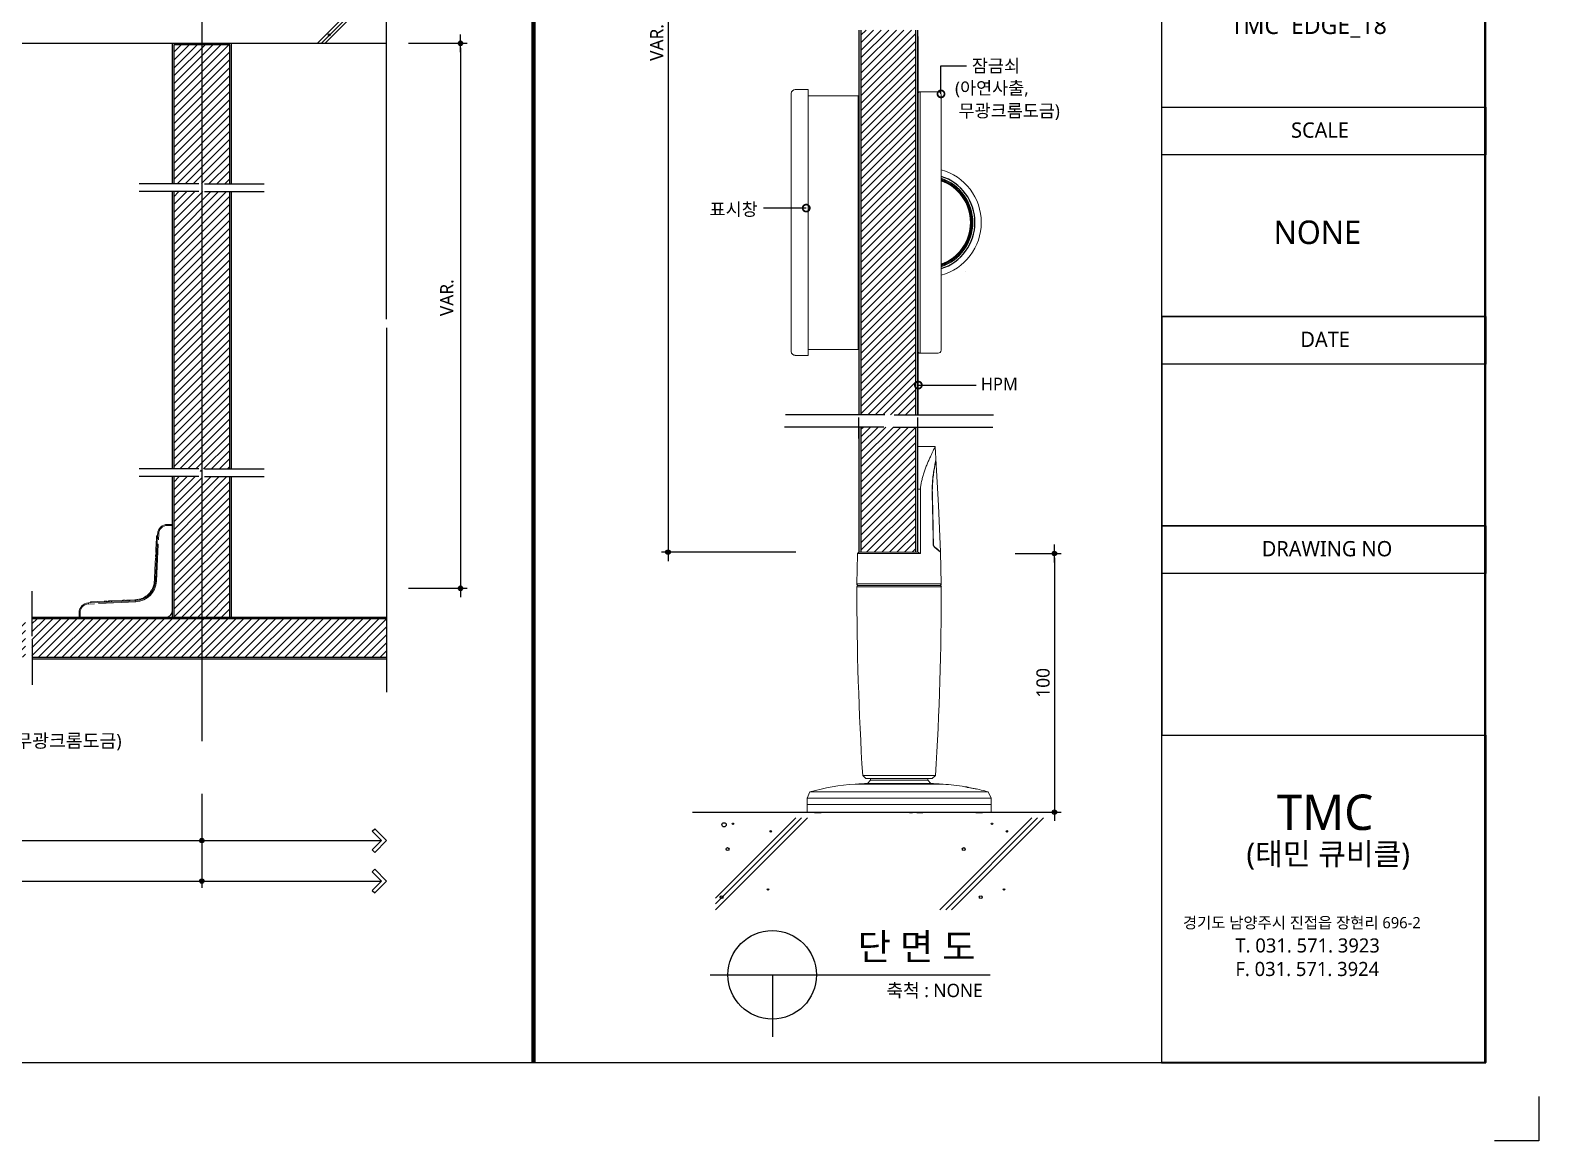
# Model space of a CAD drawing. Extents: x -256 to 8104, y -176 to 5714.
# Drawn here: x 4694 to 8104, y -176 to 2333 of the extents above; entities that cross this region are included whole.
import ezdxf
from ezdxf.enums import TextEntityAlignment as Align

# ---------------------------------------------------------------- set-up
doc = ezdxf.new("R2010")
doc.units = 0
doc.header["$LTSCALE"] = 30
doc.linetypes.add('CEN', pattern=[62, 60, -1, 0, -1])
doc.layers.get('0').update_dxf_attribs({"linetype": 'CONTINUOUS'})
doc.layers.get('DEFPOINTS').update_dxf_attribs({"linetype": 'CONTINUOUS'})
for name, color, linetype in [('C', 2, 'CONTINUOUS'), ('curior-0Line', 252, 'CONTINUOUS'), ('DIM', 7, 'CONTINUOUS'), ('FIN', 5, 'CONTINUOUS'), ('HAT', 8, 'CONTINUOUS'), ('TIT', 3, 'CONTINUOUS'), ('경첩', 4, 'CONTINUOUS'), ('문자', 3, 'CONTINUOUS'), ('잠금쇠(회전형)', 4, 'CONTINUOUS'), ('중심선', 1, 'CEN'), ('치수', 1, 'CONTINUOUS'), ('판넬', 2, 'CONTINUOUS'), ('해치', 8, 'CONTINUOUS')]:
    doc.layers.add(name, color=color, linetype=linetype)
doc.styles.add('돋움', font='malgun.ttf')
doc.dimstyles.new('10', dxfattribs={"dimscale": 10, "dimtxt": 3, "dimasz": 1, "dimexe": 1.5, "dimexo": 2, "dimgap": 1, "dimtad": 1, "dimdec": 0, "dimlunit": 6, "dimtxsty": '돋움', "dimblk": 'DIMDOT', "dimcen": -1, "dimdle": 1.5, "dimclrt": 3, "dimazin": 3, "dimtfac": 1, "dimtdec": 0, "dimtix": 1, "dimtmove": 2, "dimatfit": 3, "dimldrblk": 'DIMDOT', "dimarcsym": 0})
pattern_1 = [(45, (167208.742, 5400.545), (-8.55643, 8.55643), [])]
pattern_2 = [(45, (166401.203, 5288.966), (-8.980256, 8.980256), [])]

# ---------------------------------------------------------------- blocks, each defined once
blk = doc.blocks.new('DIMDOT')
at = {"linetype": 'Continuous'}
blk.add_line((-2, 0), (2, 0), dxfattribs=at)
for radius in [0.5, 0.25]:
    blk.add_circle((0, 0), radius, dxfattribs=at)
blk = doc.blocks.new('*D493')
at = {"layer": 'DEFPOINTS', "color": 0}
for p in [(181171, 8893.6), (180862.2, 6590.3), (181171, 6590.3)]:
    blk.add_point(p, dxfattribs=at)
at = {"layer": 'DIM', "color": 0, "lineweight": -2, "ltscale": 10}
for p, q in [((181151, 8893.6), (180847.2, 8893.6)), ((180862.2, 8883.6), (180862.2, 6600.3)), ((181151, 6590.3), (180847.2, 6590.3))]:
    blk.add_line(p, q, dxfattribs=at)
at = {"layer": 'DIM', "color": 0, "lineweight": -2, "xscale": 10, "yscale": 10, "zscale": 10}
for p, rotation in [((180862.2, 8893.6), 90), ((180862.2, 6590.3), 270)]:
    blk.add_blockref('DIMDOT', p, dxfattribs=dict(at, rotation=rotation))
at = {"layer": 'DIM', "color": 3, "insert": (180837, 7742), "char_height": 30, "attachment_point": 5, "rotation": 90, "style": '돋움'}
blk.add_mtext('VAR.', dxfattribs=at)
blk = doc.blocks.new('A$C13EB2441')
for p, q in [((0.84, 7.37), (0.84, 14.11)), ((0.84, 6.74), (0.84, 0))]:
    blk.add_line(p, q)
blk = doc.blocks.new('_DOTSMALL')
at = {"color": 0, "linetype": 'ByBlock', "const_width": 0.5}
blk.add_lwpolyline([(-0.0625, 0, 1), (0.0625, 0, 1)], format="xyb", close=True, dxfattribs=at)
blk = doc.blocks.new('A$C63EC304E')
at = {"layer": '치수', "color": 1, "xscale": 2.5, "yscale": 2.5, "zscale": 2.5, "rotation": 234.3098741996962}
blk.add_blockref('_DOTSMALL', (0.31, 0.31), dxfattribs=at)
blk = doc.blocks.new('A$C2BC9653E')
at = {"layer": '치수', "xscale": 0.3333333333333333, "yscale": 0.3333333333333333, "zscale": 0.3333333333333333}
blk.add_blockref('A$C63EC304E', (0, 0), dxfattribs=at)
blk = doc.blocks.new('A$C7FC71301')
at = {"layer": '치수', "rotation": 180}
blk.add_blockref('A$C2BC9653E', (0.208, 0.208), dxfattribs=at)
blk = doc.blocks.new('A$C4A20372B')
at = {"layer": '치수'}
blk.add_blockref('A$C7FC71301', (0, 0), dxfattribs=at)
blk = doc.blocks.new('A$C566469F5')
at = {"layer": '치수'}
blk.add_blockref('A$C4A20372B', (0, 0), dxfattribs=at)
blk = doc.blocks.new('A$C7E317CD4')
at = {"layer": '해치', "xscale": 2, "yscale": 2, "zscale": 2}
blk.add_blockref('A$C566469F5', (0, 0), dxfattribs=at)
blk = doc.blocks.new('A$C601D7F27')
at = {"layer": '치수'}
blk.add_blockref('A$C7E317CD4', (0, 0), dxfattribs=at)
blk = doc.blocks.new('A$C38802C08')
at = {"layer": '치수'}
blk.add_blockref('A$C601D7F27', (0, 0), dxfattribs=at)
blk = doc.blocks.new('*D494')
at = {"layer": 'DEFPOINTS', "color": 0}
for p in [(181626.7, 6587.4), (181635.8, 6003.1), (181735.6, 6003.1)]:
    blk.add_point(p, dxfattribs=at)
at = {"layer": 'DIM', "color": 0, "lineweight": -2, "ltscale": 10}
for p, q in [((181646.7, 6587.4), (181750.6, 6587.4)), ((181735.6, 6577.4), (181735.6, 6013.1)), ((181655.8, 6003.1), (181750.6, 6003.1))]:
    blk.add_line(p, q, dxfattribs=at)
at = {"layer": 'DIM', "color": 0, "lineweight": -2, "xscale": 10, "yscale": 10, "zscale": 10}
for p, rotation in [((181735.6, 6587.4), 90), ((181735.6, 6003.1), 270)]:
    blk.add_blockref('DIMDOT', p, dxfattribs=dict(at, rotation=rotation))
at = {"layer": 'DIM', "color": 3, "insert": (181710, 6295.2), "char_height": 30, "attachment_point": 5, "rotation": 90, "style": '돋움'}
blk.add_mtext('100', dxfattribs=at)
blk = doc.blocks.new('*D499')
at = {"layer": 'DEFPOINTS', "color": 0}
for p in [(175054.6, 6064.5), (179808.5, 6064.5), (179808.5, 5847.3)]:
    blk.add_point(p, dxfattribs=at)
at = {"layer": 'DIM', "color": 0, "lineweight": -2, "ltscale": 10}
for p, q in [((175054.6, 6044.5), (175054.6, 5832.3)), ((179808.5, 6044.5), (179808.5, 5832.3)), ((175064.6, 5847.3), (179798.5, 5847.3))]:
    blk.add_line(p, q, dxfattribs=at)
at = {"layer": 'DIM', "color": 0, "lineweight": -2, "xscale": 10, "yscale": 10, "zscale": 10, "rotation": 180}
blk.add_blockref('DIMDOT', (175054.6, 5847.3), dxfattribs=at)
at = {"layer": 'DIM', "color": 0, "lineweight": -2, "xscale": 10, "yscale": 10, "zscale": 10}
blk.add_blockref('DIMDOT', (179808.5, 5847.3), dxfattribs=at)
at = {"layer": 'DIM', "color": 3, "insert": (177431.6, 5877), "char_height": 30, "attachment_point": 5, "style": '돋움'}
blk.add_mtext('설계치수', dxfattribs=at)
blk = doc.blocks.new('*D500')
at = {"layer": 'DEFPOINTS', "color": 0}
for p in [(178657.7, 6064.5), (179808.5, 6064.5), (179808.5, 5938.8)]:
    blk.add_point(p, dxfattribs=at)
at = {"layer": 'DIM', "color": 0, "lineweight": -2, "ltscale": 10}
for p, q in [((178657.7, 6044.5), (178657.7, 5923.8)), ((179808.5, 6044.5), (179808.5, 5923.8)), ((178667.7, 5938.8), (179798.5, 5938.8))]:
    blk.add_line(p, q, dxfattribs=at)
at = {"layer": 'DIM', "color": 0, "lineweight": -2, "xscale": 10, "yscale": 10, "zscale": 10, "rotation": 180}
blk.add_blockref('DIMDOT', (178657.7, 5938.8), dxfattribs=at)
at = {"layer": 'DIM', "color": 0, "lineweight": -2, "xscale": 10, "yscale": 10, "zscale": 10}
blk.add_blockref('DIMDOT', (179808.5, 5938.8), dxfattribs=at)
at = {"layer": 'DIM', "color": 3, "insert": (179233.1, 5968.4), "char_height": 30, "attachment_point": 5, "style": '돋움'}
blk.add_mtext('설계치수', dxfattribs=at)
blk = doc.blocks.new('*D502')
at = {"layer": 'DEFPOINTS', "color": 0}
for p in [(180255.3, 7740.1), (180255.3, 6508.8), (180393.2, 6508.8)]:
    blk.add_point(p, dxfattribs=at)
at = {"layer": 'DIM', "color": 0, "lineweight": -2, "ltscale": 10}
for p, q in [((180275.3, 7740.1), (180408.2, 7740.1)), ((180393.2, 7730.1), (180393.2, 6518.8)), ((180275.3, 6508.8), (180408.2, 6508.8))]:
    blk.add_line(p, q, dxfattribs=at)
at = {"layer": 'DIM', "color": 0, "lineweight": -2, "xscale": 10, "yscale": 10, "zscale": 10}
for p, rotation in [((180393.2, 7740.1), 90), ((180393.2, 6508.8), 270)]:
    blk.add_blockref('DIMDOT', p, dxfattribs=dict(at, rotation=rotation))
at = {"layer": 'DIM', "color": 3, "insert": (180362.4, 7165.4), "char_height": 30, "attachment_point": 5, "rotation": 90, "style": '돋움'}
blk.add_mtext('VAR.', dxfattribs=at)
blk = doc.blocks.new('A$C06B31977')
for p, q in [((1.26, 11.06), (1.26, 21.17)), ((1.26, 10.11), (1.26, 0))]:
    blk.add_line(p, q)
blk = doc.blocks.new('EDGE_18', base_point=(174726.3, 5436.3))
at = {"layer": 'HAT'}
h = blk.add_hatch(dxfattribs=at)
h.set_pattern_fill('ANSI31', color=256, scale=3.811219, style=0)
h.set_pattern_definition(pattern_1)
h.paths.add_polyline_path([(181360.4, 7334.8), (181298.4, 7334.8), (181298.4, 6900.8), (181360.4, 6900.8), (181360.4, 7005.1, -0.567825), (181360.4, 7008.5)])
h.paths.add_polyline_path([(181422.3, 7334.8), (181360.4, 7334.8), (181360.4, 7008.5, -0.582142), (181363.4, 7006.8), (181422.3, 7006.8)])
edge = h.paths.add_edge_path()
edge.add_line((181422.3, 7006.8), (181363.4, 7006.8))
edge.add_arc((181361.4, 7006.8), 1.99, -54.3099, 0, ccw=False)
edge.add_arc((181361.4, 7006.8), 1.99, 239.178, 305.6901, ccw=False)
edge.add_line((181360.4, 7005.1), (181360.4, 6900.8))
edge.add_line((181360.4, 6900.8), (181414.4, 6900.8))
edge.add_spline(control_points=[(181414.4, 6900.8), (181417.5, 6909.1), (181420.3, 6916.6), (181422.3, 6920.2)], knot_values=[0.152076, 0.152076, 0.152076, 0.152076, 0.673721, 0.673721, 0.673721, 0.673721], degree=3, periodic=0)
edge.add_line((181422.3, 6920.2), (181422.3, 7006.8))
h.paths.add_polyline_path([(181360.4, 7769.8), (181298.4, 7769.8), (181298.4, 7334.8), (181360.4, 7334.8)])
edge = h.paths.add_edge_path()
edge.add_line((181422.3, 7769.8), (181412.5, 7769.8))
edge.add_spline(control_points=[(181409.8, 7762.3), (181410.7, 7764.8), (181411.6, 7767.3), (181412.5, 7769.8)], knot_values=[0, 0, 0, 0, 0.152076, 0.152076, 0.152076, 0.152076], degree=3, periodic=0)
edge.add_line((181412.5, 7769.8), (181360.4, 7769.8))
edge.add_line((181360.4, 7769.8), (181360.4, 7334.8))
edge.add_line((181360.4, 7334.8), (181422.3, 7334.8))
edge.add_line((181422.3, 7334.8), (181422.3, 7769.8))
at = {"layer": 'HAT', "transparency": 33554687}
h = blk.add_hatch(dxfattribs=at)
h.set_pattern_fill('ANSI31', color=256, scale=3.811219, style=0)
h.set_pattern_definition(pattern_1)
h.paths.add_polyline_path([(181350.3, 6873.1), (181298.4, 6873.1), (181298.4, 6590.3), (181360.4, 6590.3), (181360.4, 6873.1)])
h.paths.add_polyline_path([(181422.3, 6873.1), (181371.5, 6873.1), (181360.4, 6873.1), (181360.4, 6590.3), (181422.3, 6590.3)])
at = {"layer": '해치'}
h = blk.add_hatch(dxfattribs=at)
h.set_pattern_fill('ANSI31', color=256, scale=4, style=0)
h.set_pattern_definition([(45, (-96501.877, -50707.645), (-8.9802561, 8.9802561), [])])
edge = h.paths.add_edge_path()
edge.add_line((179808.5, 7736.8), (179746.1, 7736.8))
edge.add_line((179746.1, 7736.8), (179745.2, 7735.9))
edge.add_line((179745.2, 7735.9), (179745.2, 7635.5))
edge.add_line((179745.2, 7635.5), (179788.1, 7635.5))
edge.add_line((179788.1, 7635.5), (179788.1, 7594))
edge.add_line((179788.1, 7594), (179745.2, 7594))
edge.add_line((179745.2, 7594), (179745.2, 7422.3))
edge.add_line((179745.2, 7422.3), (179801.8, 7422.3))
edge.add_spline(control_points=[(179801.8, 7422.3), (179804.5, 7429.9), (179810.6, 7445.3), (179806.7, 7414.3), (179808.2, 7411.9), (179808.5, 7411.8)], knot_values=[0.456227, 0.456227, 0.456227, 0.456227, 2.847595, 6.178025, 6.737145, 6.737145, 6.737145, 6.737145], degree=3, periodic=0)
edge.add_spline(control_points=[(179808.2, 7412), (179808.3, 7415.1), (179808.3, 7417.8), (179807.8, 7418.1), (179807.7, 7418.2)], knot_values=[0.891967, 0.891967, 0.891967, 0.891967, 1.280656, 1.337888, 1.337888, 1.337888, 1.337888], degree=3, periodic=0)
edge.add_line((179808.5, 7411.8), (179808.5, 7736.8))
edge = h.paths.add_edge_path()
edge.add_line((179871.9, 7736.8), (179808.5, 7736.8))
edge.add_line((179808.5, 7736.8), (179808.5, 7411.8))
edge.add_spline(control_points=[(179808.5, 7411.8), (179809.7, 7411.6), (179811.9, 7415.9), (179814.6, 7422.3)], knot_values=[6.737145, 6.737145, 6.737145, 6.737145, 8.913909, 8.913909, 8.913909, 8.913909], degree=3, periodic=0)
edge.add_spline(control_points=[(179814.6, 7422.3), (179816.6, 7427.1), (179818.9, 7433), (179821.3, 7439)], knot_values=[8.913909, 8.913909, 8.913909, 8.913909, 10.573873, 10.573873, 10.573873, 10.573873], degree=3, periodic=0)
edge.add_line((179814.6, 7422.3), (179871.9, 7422.3))
edge.add_line((179871.9, 7422.3), (179871.9, 7594))
edge.add_line((179871.9, 7594), (179829, 7594))
edge.add_line((179829, 7594), (179829, 7635.5))
edge.add_line((179829, 7635.5), (179871.9, 7635.5))
edge.add_line((179871.9, 7635.5), (179871.9, 7736.8))
h.paths.add_polyline_path([(179871.9, 7635.5), (179829, 7635.5), (179829, 7594), (179871.9, 7594)], flags=16)
h.paths.add_polyline_path([(179788.1, 7635.5), (179745.2, 7635.5), (179745.2, 7594), (179788.1, 7594)], flags=16)
h = blk.add_hatch(dxfattribs=at)
h.set_pattern_fill('ANSI31', color=256, scale=4, style=0)
h.set_pattern_definition([(45, (179808.527, 7091.804), (-8.98026, 8.98026), [])])
h.paths.add_polyline_path([(179871.9, 7405.1), (179745.2, 7405.1), (179745.2, 6778.5), (179871.9, 6778.5)])
at = {"layer": '해치', "transparency": 33554687}
h = blk.add_hatch(dxfattribs=at)
h.set_pattern_fill('ANSI31', color=256, scale=4)
h.set_pattern_definition(pattern_2)
edge = h.paths.add_edge_path()
edge.add_spline(control_points=[(179808.5, 6750.9), (179808.2, 6751), (179807.2, 6752.7), (179808, 6762.6), (179808.2, 6768.2)], knot_values=[1.337888, 1.337888, 1.337888, 1.337888, 1.524261, 2.245715, 2.245715, 2.245715, 2.245715], degree=3, periodic=0)
edge.add_spline(control_points=[(179808.5, 6768), (179808.2, 6768.1), (179806.7, 6770.5), (179810.6, 6801.4), (179804.5, 6786.1), (179801.8, 6778.5)], knot_values=[0.152076, 0.152076, 0.152076, 0.152076, 0.338449, 1.448592, 2.245715, 2.245715, 2.245715, 2.245715], degree=3, periodic=0)
edge.add_spline(control_points=[(179808.2, 6768.2), (179808.3, 6771.3), (179808.3, 6774), (179807.8, 6774.3), (179807.7, 6774.4)], knot_values=[0.891967, 0.891967, 0.891967, 0.891967, 1.280656, 1.337888, 1.337888, 1.337888, 1.337888], degree=3, periodic=0)
edge.add_spline(control_points=[(179807.7, 6774.4), (179806.7, 6774.5), (179804.3, 6768.4), (179801.8, 6761.3)], knot_values=[0.152076, 0.152076, 0.152076, 0.152076, 0.891967, 0.891967, 0.891967, 0.891967], degree=3, periodic=0)
edge.add_spline(control_points=[(179800.2, 6756.9), (179800.7, 6758.4), (179801.2, 6759.9), (179801.8, 6761.3)], knot_values=[0, 0, 0, 0, 0.152076, 0.152076, 0.152076, 0.152076], degree=3, periodic=0)
edge.add_line((179801.8, 6761.3), (179745.2, 6761.3))
edge.add_line((179745.2, 6761.3), (179745.2, 6588.9))
edge.add_line((179745.2, 6588.9), (179789.9, 6588.9))
edge.add_line((179789.9, 6588.9), (179789.9, 6547.4))
edge.add_line((179789.9, 6547.4), (179745.2, 6547.4))
edge.add_line((179745.2, 6547.4), (179745.2, 6443.1))
edge.add_line((179745.2, 6443.1), (179808.5, 6443.1))
edge.add_line((179808.5, 6443.1), (179808.5, 6750.8))
h.paths.add_polyline_path([(179871.9, 6588.9), (179827.1, 6588.9), (179827.1, 6547.4), (179871.9, 6547.4)])
h.paths.add_polyline_path([(179789.9, 6588.9), (179745.2, 6588.9), (179745.2, 6547.4), (179789.9, 6547.4)], flags=16)
h = blk.add_hatch(dxfattribs=at)
h.set_pattern_fill('ANSI31', color=256, scale=4)
h.set_pattern_definition(pattern_2)
h.paths.add_polyline_path([(179871.9, 6700.4), (179808.5, 6700.4), (179808.5, 6443.1), (179871.9, 6443.1), (179871.9, 6547.4), (179827.1, 6547.4), (179827.1, 6588.9), (179871.9, 6588.9)])
edge = h.paths.add_edge_path()
edge.add_line((179871.9, 6761.3), (179814.6, 6761.3))
edge.add_spline(control_points=[(179814.6, 6761.3), (179811.9, 6755), (179809.7, 6750.7), (179808.5, 6750.9)], knot_values=[2.245715, 2.245715, 2.245715, 2.245715, 2.971303, 2.971303, 2.971303, 2.971303], degree=3, periodic=0)
edge.add_line((179808.5, 6750.9), (179808.5, 6700.4))
edge.add_line((179808.5, 6700.4), (179871.9, 6700.4))
edge.add_line((179871.9, 6700.4), (179871.9, 6761.3))
h = blk.add_hatch(dxfattribs=at)
h.set_pattern_fill('ANSI31', color=256, scale=4, style=0)
h.set_pattern_definition(pattern_2)
h.paths.add_polyline_path([(179424.6, 6391.5), (179424.6, 6401), (179424.6, 6439.8), (179808.5, 6439.8), (179808.5, 6353.1), (179424.6, 6353.1)])
edge = h.paths.add_edge_path()
edge.add_line((179410, 6391.5), (179410, 6401))
edge.add_line((179410, 6401), (179410, 6439.8))
edge.add_line((179410, 6439.8), (178777.5, 6439.8))
edge.add_line((178777.5, 6439.8), (178777.5, 6398.5))
edge.add_arc((178777.5, 6396.4), 2.08, -35.6901, 90, ccw=False)
edge.add_arc((178777.5, 6396.4), 2.08, 270, 324.3099, ccw=False)
edge.add_line((178777.5, 6394.4), (178777.5, 6353.1))
edge.add_line((178777.5, 6353.1), (179410, 6353.1))
edge.add_line((179410, 6353.1), (179410, 6391.5))
h.paths.add_polyline_path([(178652.7, 6439.8), (178652.7, 6353.1), (178777.5, 6353.1), (178777.5, 6394.4, -0.610943), (178775.8, 6397.7, -0.241509), (178777.5, 6398.5), (178777.5, 6439.8)])
h.paths.add_polyline_path([(180226.2, 6439.8), (179808.5, 6439.8), (179808.5, 6353.1), (180226.2, 6353.1)])
for p, q in [((180226.2, 7116.5), (180226.2, 7893.3)), ((175054.6, 7740.1), (180226.2, 7740.1)), ((179801.9, 7422.3), (179667.1, 7422.3)), ((179814.6, 7422.3), (179949.4, 7422.3)), ((180226.2, 7097.5), (180226.2, 6274.2)), ((179801.9, 6778.5), (179667.1, 6778.5)), ((179814.6, 6778.5), (179949.4, 6778.5)), ((180917.4, 6003.1), (181750.5, 6003.1))]:
    blk.add_line(p, q)
at = {"color": 2}
for p, q in [((182830.4, 5360.6), (182830.4, 5260.6)), ((182830.4, 5360.6), (182830.4, 5260.6)), ((182830.4, 5360.6), (182830.4, 5260.6)), ((182830.4, 5260.6), (182730.4, 5260.6)), ((182830.4, 5260.6), (182730.4, 5260.6)), ((182830.4, 5260.6), (182730.4, 5260.6))]:
    blk.add_line(p, q, dxfattribs=at)
for points in [[(174725.6, 10974.7), (181977.9, 10974.7), (181977.9, 5436.4), (174725.6, 5436.4)], [(174725.6, 10974.7), (181977.9, 10974.7), (181977.9, 5436.4), (174725.6, 5436.4)], [(174725.6, 10974.7), (182707.5, 10974.7), (182707.5, 5436.4), (174725.6, 5436.4)]]:
    blk.add_lwpolyline(points, close=True, dxfattribs=at)
at = {"color": 8, "const_width": 10}
blk.add_lwpolyline([(180558.3, 5436.4), (180558.3, 10974.7)], dxfattribs=at)
at = {"layer": 'C'}
for p, q in [((181298.4, 7769.8), (181298.4, 6900.8)), ((181422.3, 6900.8), (181422.3, 7769.8)), ((181298.4, 6873.1), (181298.4, 6590.3)), ((181422.3, 6590.3), (181422.3, 6873.1)), ((180226.2, 6439.8), (179424.6, 6439.8)), ((179424.6, 6353.1), (180226.2, 6353.1))]:
    blk.add_line(p, q, dxfattribs=at)
at = {"layer": 'curior-0Line'}
blk.add_line((181977.9, 10974.7), (181977.9, 5437.2), dxfattribs=at)
for points in [[(182710.4, 10974.7), (181977.9, 10974.7), (181977.9, 5436.4), (182710.4, 5436.4)], [(181978.3, 7595.6), (182710.4, 7595.6), (182710.4, 7487.9), (181978.3, 7487.9)], [(181978.3, 6649.8), (182710.4, 6649.8), (182710.4, 7122.7), (181978.3, 7122.7)], [(181978.3, 7122.7), (182710.4, 7122.7), (182710.4, 7015), (181978.3, 7015)], [(181978.3, 6176.9), (182710.4, 6176.9), (182710.4, 6649.8), (181978.3, 6649.8)], [(181978.3, 6649.8), (182710.4, 6649.8), (182710.4, 6542.1), (181978.3, 6542.1)], [(182710.4, 5437.2), (181978.6, 5437.2), (181978.6, 6176.9), (182710.4, 6176.9)]]:
    blk.add_lwpolyline(points, close=True, dxfattribs=at)
at = {"layer": 'DIM', "ltscale": 10}
for p, q in [((179808.5, 5938.8), (180214.8, 5938.8)), ((180193.7, 5959.8), (180199.5, 5965.5)), ((180214.8, 5938.8), (180193.7, 5959.8)), ((180214.8, 5938.8), (180193.7, 5917.7)), ((180226.2, 5938.8), (180199.5, 5965.5)), ((180226.2, 5938.8), (180199.5, 5912)), ((180193.7, 5917.7), (180199.5, 5912)), ((180193.7, 5868.4), (180199.5, 5874.1)), ((180214.8, 5847.3), (180193.7, 5868.4)), ((180226.2, 5847.3), (180199.5, 5874.1)), ((179808.5, 5847.3), (180214.8, 5847.3)), ((180214.8, 5847.3), (180193.7, 5826.2)), ((180226.2, 5847.3), (180199.5, 5820.5)), ((180193.7, 5826.2), (180199.5, 5820.5))]:
    blk.add_line(p, q, dxfattribs=at)
at = {"layer": 'FIN', "color": 4, "linetype": 'Continuous', "lineweight": 15}
for p, q in [((181466.3, 6829.1), (181427.1, 6829.1)), ((181427.1, 6829.1), (181427.1, 6733)), ((181467.8, 6801.7), (181466.3, 6829)), ((181293.7, 6590.3), (181290.6, 6587.4)), ((181293.7, 6590.3), (181427.1, 6590.3)), ((181479.8, 6518.8), (181478.1, 6590.4)), ((181292.3, 6515.3), (181476.6, 6515.3)), ((181302.2, 6086), (181309.4, 6078.8)), ((181459.5, 6078.8), (181309.4, 6078.8)), ((181319.7, 6075.7), (181312.8, 6067.8)), ((181319.7, 6078.8), (181319.7, 6075.7)), ((181319.7, 6075.7), (181449.2, 6075.7)), ((181449.2, 6075.7), (181449.2, 6078.8)), ((181456.1, 6067.8), (181449.2, 6075.7)), ((181459.5, 6078.8), (181466.7, 6086)), ((181182.9, 6048.9), (181176.4, 6034.8)), ((181456.1, 6067.8), (181312.8, 6067.8)), ((181592.5, 6034.8), (181586, 6048.9)), ((181176.4, 6034.8), (181176.4, 6020.1)), ((181176.4, 6020.1), (181176.4, 6003.1)), ((181176.4, 6003.1), (181592.5, 6003.1)), ((181592.5, 6020.1), (181592.5, 6034.8)), ((181592.5, 6003.1), (181592.5, 6020.1))]:
    blk.add_line(p, q, dxfattribs=at)
at = {"layer": 'FIN', "linetype": 'Continuous', "lineweight": 15}
for p, q in [((181432.7, 6733), (181427.1, 6733)), ((181459.1, 6730.3), (181459.5, 6730.3)), ((181459.9, 6696.3), (181460.4, 6696.3)), ((181461.3, 6628.1), (181461.8, 6628.1)), ((181433.2, 6587.4), (181290.6, 6587.4)), ((181461.5, 6608.2), (181462.1, 6608.2)), ((181461.7, 6608), (181462.1, 6608)), ((181464.5, 6602.5), (181463.8, 6602.5)), ((181477.4, 6591), (181478.1, 6591)), ((181289, 6518.8), (181479.9, 6518.8)), ((181480, 6511.9), (181288.9, 6511.9)), ((181302.2, 6086), (181466.7, 6086)), ((181182.9, 6048.9), (181586, 6048.9)), ((181484, 6066.3), (181284.9, 6066.3)), ((181287.4, 6066.6), (181481.5, 6066.6)), ((181592.5, 6034.8), (181176.4, 6034.8)), ((181592.5, 6020.1), (181176.4, 6020.1)), ((181176.4, 6020.1), (181592.5, 6020.1)), ((181193.4, 6001.7), (181193.4, 6003.1)), ((181193.5, 6001.7), (181193.4, 6001.7)), ((181193.5, 6001.7), (181193.5, 6003.1)), ((181207.9, 6001.7), (181193.5, 6001.7)), ((181207.9, 6001.7), (181207.9, 6003.1)), ((181208, 6001.7), (181207.9, 6001.7)), ((181208, 6001.7), (181208, 6003.1)), ((181408.3, 6001.7), (181408.3, 6003.1)), ((181415.1, 6001.7), (181408.3, 6001.7)), ((181415.1, 6001.7), (181415.1, 6003.1)), ((181424.6, 6001.7), (181424.6, 6003.1)), ((181424.8, 6001.7), (181424.8, 6003.1)), ((181425, 6001.7), (181425, 6003.1)), ((181425.7, 6001.7), (181425.7, 6003.1)), ((181428.6, 6001.7), (181425.7, 6001.7)), ((181428.6, 6001.7), (181428.6, 6003.1)), ((181429.7, 6001.7), (181428.6, 6001.7)), ((181429.7, 6001.7), (181429.7, 6003.1)), ((181430.6, 6001.7), (181429.7, 6001.7)), ((181430.6, 6001.7), (181430.6, 6003.1)), ((181431, 6001.7), (181430.6, 6001.7)), ((181431, 6001.7), (181431, 6003.1)), ((181431.3, 6001.7), (181431, 6001.7)), ((181431.4, 6001.7), (181431.4, 6003.1)), ((181433.4, 6001.7), (181433.4, 6003.1)), ((181436, 6001.7), (181436, 6003.1)), ((181436.1, 6001.7), (181436.1, 6003.1)), ((181437, 6001.7), (181436.1, 6001.7)), ((181437, 6001.7), (181437, 6003.1)), ((181437.4, 6001.7), (181437, 6001.7)), ((181437.4, 6001.7), (181437.4, 6003.1)), ((181438.4, 6001.7), (181437.4, 6001.7)), ((181438.4, 6001.7), (181438.4, 6003.1)), ((181558.2, 6001.7), (181558.2, 6003.1)), ((181560.5, 6001.7), (181560.5, 6003.1)), ((181565.7, 6001.7), (181565.7, 6003.1)), ((181570.9, 6001.7), (181570.9, 6003.1)), ((181573.2, 6001.7), (181573.2, 6003.1))]:
    blk.add_line(p, q, dxfattribs=at)
at = {"layer": 'FIN', "color": 4, "linetype": 'Continuous', "lineweight": 15, "flags": 128}
for points in [[(181478.2, 6591.1), (181473.8, 6696), (181467.9, 6801)], [(181290.6, 6587.4), (181290.5, 6585), (181289, 6518.8)]]:
    blk.add_lwpolyline(points, dxfattribs=at)
at = {"layer": 'FIN', "color": 4, "linetype": 'Continuous', "lineweight": 15}
for centre, radius, start, end in [((181292.3, 6511.9), 3.41, 90, 179.3579), ((181292.4, 6518.7), 3.41, 179.2415, 270), ((181476.5, 6518.7), 3.41, 270, 0.7585), ((181476.6, 6511.9), 3.41, 0.6421, 90), ((188046.2, 6508.6), 6757.2, 179.97182, 183.58587), ((175009.5, 6499.5), 6470.4, 356.33536, 0.10965), ((181319.7, 5556), 511.5, 93.8991, 105.5006), ((181287.6, 6064.5), 2.05, 94.7479, 116.6788), ((181319.7, 5678.5), 389.3, 91.0115, 94.7479), ((181449.2, 5678.5), 389.3, 85.2521, 88.9885), ((181481.3, 6064.5), 2.05, 63.3212, 85.2521), ((181449.2, 5556), 511.5, 80.5831, 86.1009), ((181449.2, 5556), 511.5, 74.4994, 78.127)]:
    blk.add_arc(centre, radius, start, end, dxfattribs=at)
at = {"layer": 'FIN', "linetype": 'Continuous', "lineweight": 15}
for points, knots in [([(181432.7, 6733), (181433, 6736.2), (181433.8, 6742.7), (181435.7, 6752.3), (181438.1, 6761.7), (181441, 6771.1), (181444.3, 6780.2), (181447.8, 6789.2), (181451.5, 6797.9), (181455.1, 6805.9), (181458.5, 6813.2), (181461.4, 6819.2), (181463.7, 6823.9), (181465.2, 6826.9), (181466.1, 6828.7), (181466.2, 6828.9), (181466.3, 6829)], [0, 0, 0, 0, 0.0728557, 0.145726, 0.2204904, 0.2952636, 0.3731809, 0.4510923, 0.5310454, 0.610964, 0.6872809, 0.764789, 0.8294418, 0.895744, 0.9479363, 1, 1, 1, 1]), ([(181467.9, 6801.7), (181467.9, 6801.7), (181467.9, 6801.9), (181467.7, 6800.7), (181467.3, 6798.2), (181466.6, 6794.5), (181465.6, 6789.2), (181464.4, 6782.3), (181463.2, 6775.2), (181461.7, 6765.5), (181460.4, 6754.3), (181459.4, 6741.6), (181459.2, 6734.2), (181459.1, 6730.4)], [0, 0, 0, 0, 0.009684, 0.084411, 0.139342, 0.19575, 0.292674, 0.392034, 0.480465, 0.568929, 0.750269, 0.874667, 1, 1, 1, 1]), ([(181467.9, 6801), (181467.9, 6800.8), (181467.9, 6800.6), (181467.5, 6798.6), (181467, 6795.7), (181466.2, 6791.4), (181465.3, 6785.8), (181464.2, 6779.8), (181462.9, 6771.6), (181461.4, 6760.3), (181460, 6745.7), (181459.7, 6735.5), (181459.5, 6730.3)], [0, 0, 0, 0, 0.065081, 0.114014, 0.164283, 0.248685, 0.335215, 0.413903, 0.492623, 0.653874, 0.825661, 1, 1, 1, 1]), ([(181433.2, 6587.4), (181433.2, 6588.4), (181433.1, 6613.1), (181433, 6661.7), (181432.8, 6709.2), (181432.7, 6733)], [0, 0, 0, 0, 0.020119, 0.51001, 1, 1, 1, 1]), ([(181459.1, 6730.4), (181459.4, 6716.6), (181460.1, 6688.7), (181461, 6648), (181461.5, 6621), (181461.7, 6608.3)], [0, 0, 0, 0, 0.338608, 0.686805, 1, 1, 1, 1]), ([(181459.5, 6730.3), (181459.7, 6724.7), (181459.9, 6716.1), (181460.2, 6704.8), (181460.3, 6699.1), (181460.4, 6696.3)], [0, 0, 0, 0, 0.499998, 0.749999, 1, 1, 1, 1]), ([(181460.4, 6696.3), (181460.5, 6690.6), (181460.8, 6679.2), (181461.3, 6656.5), (181461.6, 6639.4), (181461.8, 6628.1)], [0, 0, 0, 0, 0.250195, 0.500389, 1, 1, 1, 1]), ([(181464.3, 6601.9), (181463.9, 6602.3), (181463, 6603.2), (181462.1, 6605.3), (181461.7, 6607.1), (181461.7, 6608), (181461.7, 6608.3)], [0, 0, 0, 0, 0.3337457, 0.6692692, 0.9101086, 1, 1, 1, 1]), ([(181462.1, 6608), (181462.2, 6607.4), (181462.3, 6606.1), (181462.9, 6604.5), (181463.7, 6603.2), (181464.3, 6602.7), (181464.5, 6602.5)], [0, 0, 0, 0, 0.257997, 0.515126, 0.793816, 1, 1, 1, 1]), ([(181464.3, 6601.9), (181466.1, 6600.5), (181469.5, 6597.6), (181473.8, 6594.1), (181476.5, 6591.8), (181477.8, 6590.7), (181478.3, 6590.3), (181478.2, 6590.4), (181478.1, 6590.4)], [0, 0, 0, 0, 0.2109513, 0.4254062, 0.683951, 0.8181289, 0.9522979, 1, 1, 1, 1]), ([(181464.5, 6602.5), (181466.5, 6600.8), (181470.6, 6597.5), (181474.9, 6593.8), (181477.7, 6591.4), (181478, 6591.2), (181478.1, 6591.1)], [0, 0, 0, 0, 0.25138, 0.508909, 0.760628, 1, 1, 1, 1]), ([(181425, 6001.7), (181424.9, 6001.7), (181424.8, 6001.7), (181424.8, 6001.7), (181424.8, 6001.7)], [0, 0, 0, 0, 0.557964, 1, 1, 1, 1]), ([(181425.7, 6001.7), (181425.6, 6001.7), (181425.3, 6001.7), (181425.1, 6001.7), (181425, 6001.7)], [0, 0, 0, 0, 0.561741, 1, 1, 1, 1]), ([(181433.4, 6001.7), (181433, 6001.7), (181432.3, 6001.7), (181431.7, 6001.7), (181431.4, 6001.7)], [0, 0, 0, 0, 0.560188, 1, 1, 1, 1]), ([(181436, 6001.7), (181435.5, 6001.7), (181434.7, 6001.7), (181433.8, 6001.7), (181433.4, 6001.7)], [0, 0, 0, 0, 0.559958, 1, 1, 1, 1]), ([(181560.5, 6001.7), (181559.8, 6001.7), (181558.4, 6001.7), (181558.3, 6001.7), (181558.2, 6001.7)], [0, 0, 0, 0, 0.558554, 1, 1, 1, 1]), ([(181562.5, 6001.7), (181561.8, 6001.7), (181560.5, 6001.7), (181559.6, 6001.7), (181559.3, 6001.7)], [0, 0, 0, 0, 0.558511, 1, 1, 1, 1]), ([(181565.7, 6001.7), (181564.7, 6001.7), (181562.8, 6001.7), (181561.2, 6001.7), (181560.5, 6001.7)], [0, 0, 0, 0, 0.559859, 1, 1, 1, 1]), ([(181570.9, 6001.7), (181570, 6001.7), (181568.4, 6001.7), (181566.5, 6001.7), (181565.7, 6001.7)], [0, 0, 0, 0, 0.558977, 1, 1, 1, 1]), ([(181573.2, 6001.7), (181573.1, 6001.7), (181572.9, 6001.7), (181571.5, 6001.7), (181570.9, 6001.7)], [0, 0, 0, 0, 0.559094, 1, 1, 1, 1])]:
    blk.add_open_spline(points, degree=3, knots=knots, dxfattribs=at)
at = {"layer": 'FIN', "color": 4, "linetype": 'Continuous', "lineweight": 15}
for points, knots in [([(181427.1, 6733), (181427.1, 6724.6), (181427.1, 6708.4), (181427.1, 6684.6), (181427.1, 6661), (181427.1, 6637.3), (181427.1, 6613.6), (181427.1, 6598), (181427.1, 6590.3)], [0, 0, 0, 0, 0.175429, 0.342116, 0.500062, 0.672632, 0.839276, 1, 1, 1, 1]), ([(181532.9, 6060.6), (181532.9, 6060.6), (181532.9, 6060.6), (181533.1, 6060.6), (181533.4, 6060.6), (181533.5, 6060.5)], [0, 0, 0, 0, 0.110152, 0.664814, 1, 1, 1, 1]), ([(181533.5, 6060.5), (181533.8, 6060.5), (181534.2, 6060.4), (181535.3, 6060.2), (181536.5, 6060), (181537.5, 6059.9), (181538, 6059.8), (181538.2, 6059.7)], [0, 0, 0, 0, 0.2159727, 0.4318558, 0.6498983, 0.8698049, 1, 1, 1, 1]), ([(181542.2, 6058.8), (181541.4, 6059), (181540.1, 6059.2), (181538.7, 6059.5), (181538.1, 6059.6)], [0, 0, 0, 0, 0.585266, 1, 1, 1, 1]), ([(181538.1, 6059.6), (181538.1, 6059.5), (181538.1, 6059.4), (181538.1, 6059.3), (181538.1, 6059.2)], [0, 0, 0, 0, 0.495973, 1, 1, 1, 1]), ([(181538.1, 6059.2), (181538.7, 6059.1), (181540, 6058.9), (181541.4, 6058.6), (181542.2, 6058.5)], [0, 0, 0, 0, 0.405872, 1, 1, 1, 1]), ([(181558.6, 6055.4), (181555.7, 6056), (181550.3, 6057.2), (181544.8, 6058.2), (181542.2, 6058.7)], [0, 0, 0, 0, 0.528575, 1, 1, 1, 1]), ([(181542.2, 6058.5), (181542.2, 6058.5), (181542.2, 6058.5), (181542.2, 6058.6), (181542.2, 6058.6)], [0, 0, 0, 0, 0.517301, 1, 1, 1, 1]), ([(181542.2, 6058.6), (181544.8, 6058.1), (181550.3, 6057.1), (181555.7, 6055.9), (181558.6, 6055.3)], [0, 0, 0, 0, 0.470682, 1, 1, 1, 1]), ([(181558.6, 6055.3), (181558.6, 6055.3), (181558.6, 6055.3), (181558.6, 6055.4), (181558.6, 6055.4)], [0, 0, 0, 0, 0.529757, 1, 1, 1, 1])]:
    blk.add_open_spline(points, degree=3, knots=knots, dxfattribs=at)
at = {"layer": 'FIN', "linetype": 'Continuous', "lineweight": 15}
for points in [[(181461.8, 6628.1), (181462.1, 6608.2)], [(181427.1, 6590.3), (181433.2, 6587.4)], [(181462.1, 6608.2), (181462.1, 6608)], [(181425.6, 6001.7), (181425.3, 6001.7)]]:
    blk.add_open_spline(points, degree=1, dxfattribs=at)
at = {"layer": 'FIN', "color": 4, "linetype": 'Continuous', "lineweight": 15}
for points in [[(181533.5, 6060.5), (181533.1, 6060.6)], [(181538.1, 6059.6), (181542.5, 6058.8)], [(181542.2, 6059), (181542.5, 6058.9)]]:
    blk.add_open_spline(points, degree=1, dxfattribs=at)
at = {"layer": 'HAT'}
for radius, start, end in [(109.2, 287.404, 72.596), (104.4, 288.2251, 71.7749), (101.6, 288.7568, 71.2432), (99.7, 289.1292, 70.8708)]:
    blk.add_arc((181446.8, 7335.3), radius, start, end, dxfattribs=at)
at = {"layer": 'TIT', "color": 7}
for p, q in [((180957.7, 5635.5), (181590.4, 5635.5)), ((181098.1, 5635.5), (181098.1, 5495.5))]:
    blk.add_line(p, q, dxfattribs=at)
blk.add_circle((181097.7, 5635.5), 100, dxfattribs=at)
at = {"layer": '경첩', "color": 4, "linetype": 'Continuous', "lineweight": 15}
for p, q in [((179730.6, 6650.8), (179730.6, 6653.1)), ((179741.2, 6653.1), (179730.6, 6653.1)), ((179730.6, 6650.8), (179741.2, 6650.8)), ((179741.2, 6650.8), (179741.2, 6653.1)), ((179741.2, 6630.7), (179741.2, 6650.8)), ((179705.8, 6622), (179704.6, 6596.8)), ((179705.8, 6622), (179708.1, 6619.8)), ((179706.9, 6627.6), (179708.4, 6626.1)), ((179708.6, 6632.2), (179707.5, 6608.9)), ((179710.3, 6618.6), (179711, 6632.1)), ((179741.2, 6627.4), (179741.2, 6629.8)), ((179741.2, 6627.4), (179741.2, 6457.1)), ((179707.5, 6608.9), (179703.6, 6525.1)), ((179704.2, 6587.4), (179703.9, 6581.1)), ((179704.2, 6587.4), (179706.4, 6585.1)), ((179704.3, 6590.5), (179706.6, 6588.3)), ((179704.6, 6596.8), (179706.9, 6594.6)), ((179705.9, 6525), (179709.9, 6608.8)), ((179702.5, 6551), (179702.3, 6547.1)), ((179702.3, 6547.1), (179704.5, 6544.9)), ((179703.7, 6577.9), (179702.5, 6551.1)), ((179702.5, 6551.1), (179704.7, 6548.9)), ((179702.5, 6551), (179704.7, 6548.8)), ((179703.7, 6577.9), (179706, 6575.7)), ((179703.9, 6581.1), (179706.1, 6578.8)), ((179702, 6515.3), (179700.1, 6517.2)), ((179700.1, 6517.2), (179702.1, 6515.3)), ((179700.8, 6520.7), (179702.8, 6518.7)), ((179701.1, 6522.8), (179703.2, 6520.7)), ((179701.5, 6531.3), (179701.3, 6525.2)), ((179701.6, 6532.2), (179701.5, 6531.3)), ((179701.5, 6531.3), (179703.8, 6529)), ((179701.7, 6535.4), (179701.6, 6532.2)), ((179701.6, 6532.2), (179703.8, 6530)), ((179701.8, 6536.3), (179701.7, 6535.4)), ((179701.7, 6535.4), (179704, 6533.1)), ((179702.2, 6544.9), (179701.8, 6536.3)), ((179701.8, 6536.3), (179704, 6534.1)), ((179702.2, 6544.9), (179704.4, 6542.6)), ((179587.5, 6479.7), (179557.5, 6478.3)), ((179659.2, 6480.7), (179575.4, 6476.8)), ((179587.5, 6479.7), (179589.7, 6477.4)), ((179593.8, 6480), (179596, 6477.7)), ((179596.9, 6480.1), (179599.2, 6477.9)), ((179628.5, 6481.6), (179603.3, 6480.4)), ((179603.3, 6480.4), (179605.5, 6478.2)), ((179628.5, 6481.6), (179630.7, 6479.4)), ((179634.8, 6481.9), (179637, 6479.7)), ((179637.9, 6482), (179640.1, 6479.8)), ((179656.8, 6482.9), (179644.2, 6482.3)), ((179644.2, 6482.3), (179646.4, 6480.1)), ((179659.1, 6483), (179656.8, 6482.9)), ((179656.8, 6482.9), (179659.1, 6480.7)), ((179668.5, 6484.5), (179670.3, 6482.6)), ((179673.4, 6486.1), (179675.2, 6484.4)), ((179675.7, 6487.1), (179677.5, 6485.4)), ((179680, 6489.4), (179681.7, 6487.7)), ((179682, 6490.7), (179683.7, 6489.1)), ((179692.2, 6500.4), (179693.8, 6498.7)), ((179693.6, 6502.3), (179695.2, 6500.6)), ((179696.1, 6506.4), (179697.8, 6504.7)), ((179697.2, 6508.6), (179698.9, 6506.8)), ((179698.7, 6512.3), (179700.5, 6510.5)), ((179533.5, 6453.8), (179531.2, 6453.8)), ((179531.2, 6453.8), (179531.2, 6443.1)), ((179533.5, 6443.1), (179533.5, 6453.8)), ((179575.4, 6476.8), (179552.1, 6475.7)), ((179552.2, 6473.3), (179565.7, 6474)), ((179556.7, 6477.5), (179557.5, 6478.3)), ((179556.7, 6477.5), (179558.2, 6476)), ((179575.5, 6474.4), (179659.3, 6478.4)), ((179531.2, 6443.1), (179533.5, 6443.1)), ((179533.5, 6443.1), (179553.6, 6443.1)), ((179554.5, 6443.1), (179556.9, 6443.1)), ((179727.2, 6443.1), (179556.9, 6443.1))]:
    blk.add_line(p, q, dxfattribs=at)
at = {"layer": '경첩', "color": 4, "linetype": 'Continuous', "lineweight": 15, "flags": 128}
for points in [[(179706.1, 6626.8), (179706, 6625.8), (179705.9, 6624.6), (179705.9, 6623.4), (179705.8, 6622)], [(179706.1, 6626.8), (179706.2, 6627), (179706.4, 6627.1), (179706.5, 6627.3), (179706.6, 6627.4), (179706.7, 6627.5), (179706.8, 6627.5), (179706.8, 6627.6), (179706.9, 6627.6)], [(179711, 6632.1), (179710.5, 6632.1), (179710.1, 6632.1), (179709.7, 6632.2), (179709.3, 6632.2), (179709, 6632.2), (179708.8, 6632.2), (179708.7, 6632.2), (179708.6, 6632.2)], [(179704.6, 6596.8), (179704.6, 6595.6), (179704.5, 6594.4), (179704.5, 6593.3), (179704.4, 6592.4), (179704.4, 6591.6), (179704.4, 6591), (179704.3, 6590.6), (179704.3, 6590.5)], [(179707.5, 6608.9), (179707.6, 6608.9), (179707.7, 6608.9), (179707.9, 6608.9), (179708.2, 6608.8), (179708.6, 6608.8), (179709, 6608.8), (179709.4, 6608.8), (179709.9, 6608.8)], [(179702.3, 6547.1), (179702.3, 6546.4), (179702.2, 6545.7), (179702.2, 6544.9)], [(179702.5, 6551.1), (179702.5, 6551.1), (179702.5, 6551)], [(179700.1, 6517.2), (179700.1, 6517.2), (179700.1, 6517.2)], [(179701.1, 6522.8), (179700.9, 6521.2), (179700.8, 6520.7)], [(179703.6, 6525.1), (179703.6, 6525.1), (179703.8, 6525.1), (179704, 6525.1), (179704.3, 6525.1), (179704.6, 6525.1), (179705, 6525.1), (179705.5, 6525), (179705.9, 6525)], [(179593.8, 6480), (179593.7, 6480), (179593.3, 6479.9), (179592.7, 6479.9), (179592, 6479.9), (179591, 6479.8), (179589.9, 6479.8), (179588.7, 6479.7), (179587.5, 6479.7)], [(179603.3, 6480.4), (179602.2, 6480.4), (179601.1, 6480.3), (179600.1, 6480.3), (179599.2, 6480.2), (179598.4, 6480.2), (179597.8, 6480.2), (179597.3, 6480.1), (179597, 6480.1), (179596.9, 6480.1)], [(179634.8, 6481.9), (179634.6, 6481.9), (179634.3, 6481.9), (179633.7, 6481.8), (179632.9, 6481.8), (179632, 6481.8), (179630.9, 6481.7), (179629.7, 6481.7), (179628.5, 6481.6)], [(179644.2, 6482.3), (179643, 6482.3), (179641.8, 6482.2), (179640.7, 6482.2), (179639.8, 6482.1), (179639, 6482.1), (179638.4, 6482.1), (179638, 6482), (179637.9, 6482)], [(179659.2, 6480.7), (179659.2, 6480.7), (179659.2, 6480.5), (179659.2, 6480.3), (179659.2, 6480), (179659.2, 6479.7), (179659.2, 6479.3), (179659.3, 6478.8), (179659.3, 6478.4)], [(179552.2, 6473.3), (179552.2, 6473.8), (179552.2, 6474.2), (179552.1, 6474.6), (179552.1, 6475), (179552.1, 6475.3), (179552.1, 6475.5), (179552.1, 6475.6), (179552.1, 6475.7)], [(179575.4, 6476.8), (179575.4, 6476.7), (179575.4, 6476.6), (179575.4, 6476.4), (179575.5, 6476.1), (179575.5, 6475.7), (179575.5, 6475.3), (179575.5, 6474.9), (179575.5, 6474.4)]]:
    blk.add_lwpolyline(points, dxfattribs=at)
at = {"layer": '경첩', "color": 4, "linetype": 'Continuous', "lineweight": 15}
for centre, radius, start, end in [((179730.6, 6631.2), 21.9, 90, 177.3017), ((179730.6, 6631.2), 19.6, 90, 177.3017), ((179657, 6527.3), 46.7, 272.6983, 357.3017), ((179657, 6527.3), 49, 272.6983, 357.3017), ((179657, 6527.3), 44.3, 340.234, 346.7569), ((179657, 6527.3), 44.3, 346.8377, 351.3944), ((179657, 6527.3), 44.3, 354.0912, 357.3017), ((179657, 6527.3), 44.3, 272.6983, 285), ((179657, 6527.3), 44.3, 284.9998, 291.7506), ((179657, 6527.3), 44.3, 294.9948, 301.2998), ((179657, 6527.3), 44.3, 301.2991, 304.3858), ((179657, 6527.3), 44.3, 304.3849, 322.5608), ((179657, 6527.3), 44.3, 322.5612, 325.6145), ((179657, 6527.3), 44.3, 325.6151, 331.8264), ((179657, 6527.3), 44.3, 335.0052, 340.234), ((179553.1, 6453.8), 21.9, 92.6983, 180), ((179553.1, 6453.8), 19.6, 92.6983, 180), ((179727.2, 6457.1), 14, 270, 0)]:
    blk.add_arc(centre, radius, start, end, dxfattribs=at)
at = {"layer": '잠금쇠(회전형)', "linetype": 'Continuous', "lineweight": 15}
for p, q in [((181140.4, 7626.8), (181140.4, 7043.8)), ((181149.9, 7635.4), (181179.3, 7635.4)), ((181179.3, 7635.4), (181179.3, 7035.1)), ((181291.8, 7621.8), (181179.3, 7621.8)), ((181291.8, 7621.8), (181291.8, 7048.7)), ((181293.7, 7051.4), (181293.7, 7619.1)), ((181427.1, 7625.9), (181427.1, 7039.9)), ((181431.8, 7630.6), (181472.8, 7630.6)), ((181431.8, 7039.9), (181431.8, 7630.6)), ((181479.5, 7624), (181479.5, 7046.6)), ((181535.5, 7224.3), (181535.5, 7224.3)), ((181179.3, 7035.1), (181149.9, 7035.1)), ((181291.8, 7048.7), (181179.3, 7048.7)), ((181472.8, 7039.9), (181431.8, 7039.9))]:
    blk.add_line(p, q, dxfattribs=at)
for centre, radius, start, end in [((181149.9, 7625.9), 9.53, 90, 174.5584), ((181290.8, 7619.1), 2.86, 0, 69.2996), ((181431.8, 7625.9), 4.76, 90, 180), ((181472.8, 7624), 6.67, 0, 90), ((181446.8, 7335.3), 123.5, 285.3368, 74.6632), ((181149.9, 7044.7), 9.53, 185.4416, 270), ((181290.8, 7051.4), 2.86, 290.7004, 0), ((181431.8, 7044.7), 4.76, 180, 270), ((181472.8, 7046.6), 6.67, 270, 0)]:
    blk.add_arc(centre, radius, start, end, dxfattribs=at)
at = {"layer": '중심선'}
blk.add_line((179808.5, 7895.6), (179808.5, 6163.7), dxfattribs=at)
at = {"layer": '치수'}
for p, q in [((181479.2, 7625.8), (181479.2, 7689.5)), ((181479.2, 7689.5), (181536.7, 7689.5)), ((181174.6, 7367.8), (181078, 7367.8)), ((181427.1, 6967.9), (181558.9, 6967.9))]:
    blk.add_line(p, q, dxfattribs=at)
at = {"layer": '판넬', "color": 1}
for p, q in [((181293.7, 7769.8), (181293.7, 6900.8)), ((181427.1, 6900.8), (181427.1, 7769.8)), ((181427.1, 7755.6), (181427.1, 6900.8)), ((179741.2, 7740.1), (179741.2, 7422.3)), ((179875.9, 7422.3), (179875.9, 7740.1)), ((179741.2, 7405.1), (179741.2, 7089.5)), ((179875.9, 7089.5), (179875.9, 7405.1)), ((179741.2, 7089.5), (179741.2, 6778.5)), ((179875.9, 6778.5), (179875.9, 7089.5)), ((181293.7, 6847.4), (181293.7, 6894.4)), ((181427.1, 6847.4), (181427.1, 6894.4)), ((181293.7, 6873.1), (181293.7, 6590.3)), ((181427.1, 6590.3), (181427.1, 6873.1)), ((179741.2, 6761.3), (179741.2, 6443.1)), ((179875.9, 6443.1), (179875.9, 6761.3)), ((180226.2, 6443.1), (179424.6, 6443.1)), ((179424.6, 6349.8), (180226.2, 6349.8))]:
    blk.add_line(p, q, dxfattribs=at)
at = {"layer": '판넬'}
for p, q in [((179745.2, 7736.8), (179745.2, 7422.3)), ((179871.9, 7736.8), (179745.2, 7736.8)), ((179871.9, 7422.3), (179871.9, 7736.8)), ((179745.2, 7405.1), (179745.2, 7089.5)), ((179871.9, 7089.5), (179871.9, 7405.1)), ((179745.2, 7089.5), (179745.2, 6778.5)), ((179871.9, 6778.5), (179871.9, 7089.5)), ((179745.2, 6761.3), (179745.2, 6443.1)), ((179871.9, 6443.1), (179871.9, 6761.3))]:
    blk.add_line(p, q, dxfattribs=at)
at = {"layer": '해치'}
for p, q in [((180070, 7740.1), (180223.1, 7893.3)), ((180087.6, 7740.1), (180226.2, 7878.8)), ((180969.6, 5809), (181150.8, 5990.3)), ((180969.6, 5782.5), (181177.3, 5990.3)), ((181476.6, 5782.5), (181684.3, 5990.3)), ((181503, 5782.5), (181710.8, 5990.3))]:
    blk.add_line(p, q, dxfattribs=at)
at = {"layer": '해치', "color": 2}
for p, q in [((180078.8, 7740.1), (180226.2, 7887.6)), ((180969.6, 5795.8), (181164.1, 5990.3)), ((181489.8, 5782.5), (181697.6, 5990.3))]:
    blk.add_line(p, q, dxfattribs=at)
at = {"layer": '해치'}
for centre, radius in [((180096.4, 7759.3), 2.24), ((180989, 5974.5), 4.8), ((181008.9, 5976.7), 1.6), ((181594.5, 5976.7), 1.6), ((181094.6, 5959.7), 1.6), ((181628.1, 5959.7), 1.6), ((180997, 5919.7), 3.2), ((181530.5, 5919.7), 3.2), ((180983.3, 5811), 3.2), ((181088.2, 5828.6), 1.6), ((181568.9, 5811), 3.2), ((181621.7, 5828.6), 1.6)]:
    blk.add_circle(centre, radius, dxfattribs=at)
at = {"rotation": 270}
for p, xscale, yscale, zscale in [((179667.1, 7421.9), 20, 20, 20), ((181127.4, 6928.7), 33.34816454184198, 33.34816454184198, 33.34816454184198), ((181125.5, 6901), 33.34816454184198, 33.34816454184198, 33.34816454184198), ((179667.1, 6778.1), 20, 20, 20)]:
    blk.add_blockref('A$C13EB2441', p, dxfattribs=dict(at, xscale=xscale, yscale=yscale, zscale=zscale))
at = {"xscale": 10, "yscale": 10, "zscale": 10}
blk.add_blockref('A$C06B31977', (179412.1, 6290.4), dxfattribs=at)
at = {"layer": '해치', "xscale": -19.0560940239097, "yscale": 19.0560940239097, "zscale": 19.0560940239097}
for p in [(181483.2, 7621.8), (181178.6, 7363.8)]:
    blk.add_blockref('A$C38802C08', p, dxfattribs=at)
at = {"layer": '해치', "xscale": -19.0560940239097, "yscale": 19.0560940239097, "zscale": 19.0560940239097, "rotation": 180}
blk.add_blockref('A$C38802C08', (181424, 6971.9), dxfattribs=at)
at = {"layer": 'curior-0Line', "color": 3, "width": 510.128, "attachment_point": 1}
for s, insert, char_height in [('{\\f맑은 고딕;TMC  EDGE_18}', (182134, 7801.1), 40), ('{\\f맑은 고딕|c129|p50;\\C3;NONE\\C0;}', (182230.9, 7339.7), 53.161)]:
    blk.add_mtext(s, dxfattribs=dict(at, insert=insert, char_height=char_height))
at = {"layer": 'curior-0Line', "color": 8, "char_height": 34.554, "attachment_point": 1}
for s, insert, width in [('{\\fMalgun Gothic|b0|i0|c129|p50;\\C0;SCALE}', (182270.6, 7561.4), 191.895), ('{\\fMalgun Gothic|b0|i0|c129|p50;\\C0;DATE}', (182291.6, 7088.5), 397.448), ('{\\fMalgun Gothic|b0|i0|c129|p50;\\C0;DRAWING NO}', (182204.4, 6615.6), 453.028)]:
    blk.add_mtext(s, dxfattribs=dict(at, insert=insert, width=width))
at = {"layer": 'TIT', "style": '돋움'}
for s, height, p in [('(태민 큐비클)', 50, (182539.3, 5883.9)), ('단 면 도', 60, (181557.5, 5669))]:
    blk.add_text(s, height=height, dxfattribs=at).set_placement(p, align=Align.RIGHT)
blk.add_text('축척 : NONE', height=30, dxfattribs=at).set_placement((181355.9, 5585.2))
at = {"layer": '문자', "style": '돋움'}
for s, height, p in [('잠금쇠', 28.9, (181603.4, 7689.7)), ('무광크롬도금)', 28.9, (181633.4, 7586.3)), ('표시창', 28.9, (181010.6, 7365.5)), ('(아연사출,무광크롬도금)', 30.337, (179419.7, 6163))]:
    blk.add_text(s, height=height, dxfattribs=at).set_placement(p, align=Align.MIDDLE)
at = {"layer": '문자', "color": 3, "style": '돋움'}
blk.add_text('(아연사출,', height=28.9, dxfattribs=at).set_placement((181594.2, 7637.8), align=Align.MIDDLE)
at = {"layer": '문자', "style": '돋움'}
blk.add_text('HPM', height=28.58, dxfattribs=at).set_placement((181569.1, 6956.1))
at = {"layer": '문자', "color": 3, "style": '돋움'}
blk.add_text('TMC', height=80, dxfattribs=at).set_placement((182456.3, 5962.8), align=Align.RIGHT)
at = {"layer": '문자', "color": 3, "insert": (182026, 5766.1), "char_height": 25.517, "width": 722.929, "attachment_point": 1}
blk.add_mtext('{\\f맑은 고딕|c129|p50;\\C256;경기도 남양주시 진접읍 장현리 696-2}', dxfattribs=at)
at = {"layer": '문자', "insert": (182133.8, 5717.9), "char_height": 31.896, "width": 581.466, "attachment_point": 1}
blk.add_mtext('{\\f맑은 고딕|c129|p50;\\C0; \\C256;T. 031. 571. 3923\\f굴림|c129|p50;       \\P\\f맑은 고딕|c129|p50; F. 031. 571. 3924\\C0;}', dxfattribs=at)
at = {"layer": 'DIM', "ltscale": 10}
for base, p1, p2, text, picture, middle in [((180862.2, 6590.3), (181171, 8893.6), (181171, 6590.3), 'VAR.', '*D493', (180837, 7742)), ((181735.6, 6003.1), (181626.7, 6587.4), (181635.8, 6003.1), '100', '*D494', (181710, 6295.2))]:
    dim = blk.add_linear_dim(base=base, p1=p1, p2=p2, angle=90, text=text, dimstyle='10', override={"dimtxsty": '돋움'}, dxfattribs=at)
    dim.commit()
    dim.dimension.update_dxf_attribs({"geometry": picture, "text_midpoint": middle})
dim = blk.add_linear_dim(base=(180393.2, 6508.8), p1=(180255.3, 7740.1), p2=(180255.3, 6508.8), angle=90, text='VAR.', dimstyle='10', override={"dimtxsty": '돋움'}, dxfattribs=at)
dim.commit()
dim.dimension.update_dxf_attribs({"geometry": '*D502', "text_midpoint": (180362.4, 7165.4), "dimtype": 160})
for base, p1, picture, middle in [((179808.5, 5847.3), (175054.6, 6064.5), '*D499', (177431.6, 5877)), ((179808.5, 5938.8), (178657.7, 6064.5), '*D500', (179233.1, 5968.4))]:
    dim = blk.add_linear_dim(base=base, p1=p1, p2=(179808.5, 6064.5), text='설계치수', dimstyle='10', override={"dimtxsty": '돋움'}, dxfattribs=at)
    dim.commit()
    dim.dimension.update_dxf_attribs({"geometry": picture, "text_midpoint": middle})

msp = doc.modelspace()

# ---------------------------------------------------------------- block references
msp.add_blockref('EDGE_18', (0, 0))

doc.saveas('drawing.dxf')
